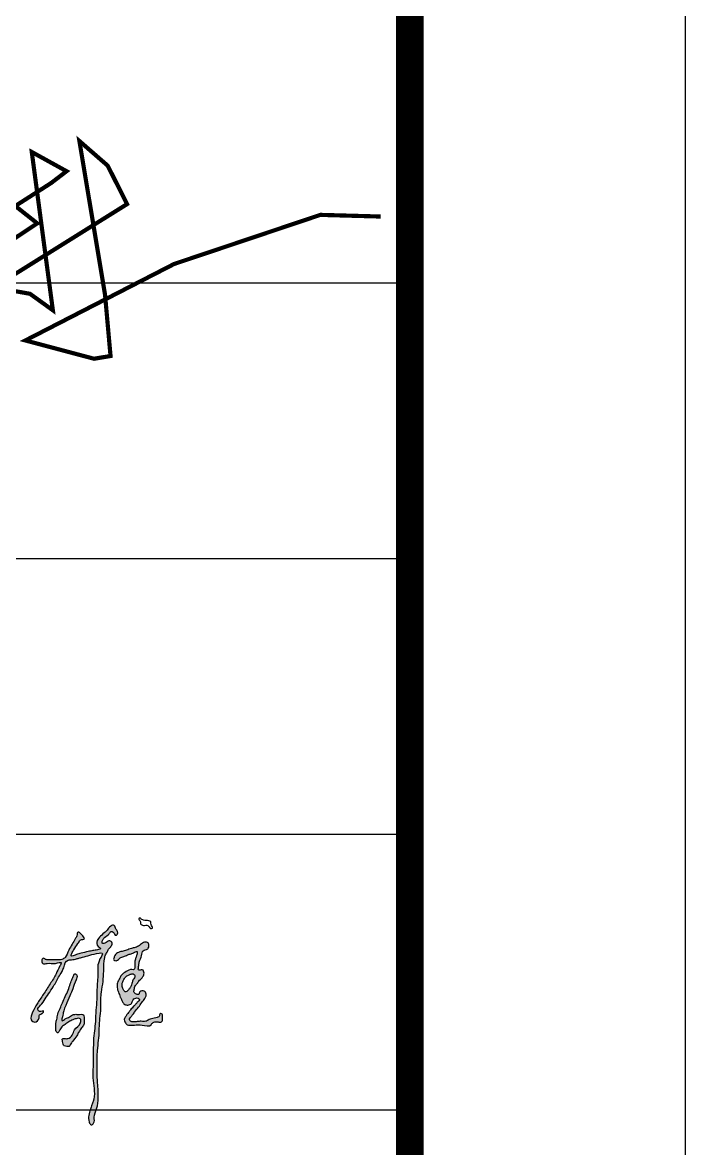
# Model space of a CAD drawing. Extents: x 174641 to 414490, y 73126 to 493158.
# Drawn here: x 256353 to 258758, y 275996 to 280080 of the extents above; entities that cross this region are included whole.
import ezdxf

# ---------------------------------------------------------------- set-up
doc = ezdxf.new("R2010")
doc.units = 0
doc.header["$LTSCALE"] = 1000
doc.header["$MEASUREMENT"] = 0
for name, color, linetype in [('PUB_TITLE', 7, 'Continuous'), ('TWT_TITLE', 7, 'Continuous'), ('文字和字符', 7, 'Continuous')]:
    doc.layers.add(name, color=color, linetype=linetype)

# ---------------------------------------------------------------- blocks, each defined once
blk = doc.blocks.new('田琳')
at = {"const_width": 20}
for points in [[(38170.1, 43531), (38716.9, 43893), (38611.8, 43976.1), (38782.6, 44085.5), (38857, 44142.4), (38690.6, 44234.3), (38791.4, 43477.3), (38681.9, 43556.1), (38559.2, 43577.9), (38445.4, 43547.3), (39146.1, 43984.9), (39054.1, 44168.6), (38918.4, 44286.8), (39041, 43551.7), (39067.3, 43258.5), (38988.4, 43245.4), (38660, 43332.9), (39371.5, 43698.7), (40071, 43933.6), (40071, 43933.6), (40359.3, 43925.6)], [(37073.8, 43540.8), (37391.6, 43371.4), (37434, 43660.7), (37645.8, 43907.7), (37893, 43957), (37998.9, 43893.5), (38020.1, 43731.3), (37921.2, 43590.1), (37801.2, 43526.6), (37709.4, 43554.9), (37857.7, 43667.8), (37801.2, 43724.2), (37617.6, 43681.9), (37582.3, 43590.1), (37681.1, 43463.1), (37757.9, 43465.2), (38199.4, 43740.6), (38445.7, 43833.2), (38404.3, 44008.7), (38328.7, 43796.7), (38240.8, 43806.4), (38370.1, 43669.9), (38453, 43638.3), (38445.7, 43833.2)]]:
    blk.add_lwpolyline(points, dxfattribs=at)

msp = doc.modelspace()

# ---------------------------------------------------------------- hatches: boundary and pattern name
at = {"layer": '文字和字符'}
h = msp.add_hatch(color=6, dxfattribs=at)
edge = h.paths.add_edge_path()
edge.add_spline(control_points=[(256452.3, 276680.1), (256452.6, 276680.1), (256477.1, 276680.3), (256492.4, 276679.8), (256513.8, 276690.2), (256517.8, 276715.2), (256533.1, 276735.4), (256542.1, 276753.8), (256550.8, 276766.1), (256551.8, 276785.7), (256566.8, 276773.6), (256571.7, 276766.7), (256583, 276752.3), (256561.9, 276755.9), (256558.9, 276745), (256549.6, 276734.6), (256539.7, 276719.3), (256533.6, 276706.2), (256526, 276693.4), (256539.9, 276693.9), (256549.3, 276700.6), (256568.7, 276704.9), (256587.7, 276709.9), (256608.7, 276713.5), (256621.3, 276715.8), (256643.1, 276720.1), (256621.2, 276729.6), (256620.4, 276746.9), (256631.4, 276761.2), (256643.4, 276773.8), (256660.3, 276787.3), (256668.4, 276801.8), (256685.6, 276808.3), (256688.9, 276796), (256693.7, 276788.2), (256699.9, 276779.4), (256697.2, 276771.8), (256688.1, 276765.9), (256685.6, 276781.4), (256672.6, 276783.9), (256665.2, 276770.5), (256652.7, 276764.1), (256643.9, 276754.2), (256641.7, 276747.3), (256640.4, 276736.5), (256658.3, 276741.5), (256667.9, 276753.3), (256681.5, 276740.1), (256673.4, 276727.5), (256664.6, 276718.8), (256659.6, 276706.8), (256653, 276697.6), (256648.1, 276674.4), (256648, 276642.9), (256645.7, 276600.8), (256639.2, 276567.4), (256635.8, 276531.7), (256638.5, 276496.7), (256630.7, 276453.3), (256631.8, 276411.2), (256621.6, 276332.4), (256623.3, 276244.3), (256631.2, 276154.8), (256609.4, 276113), (256616.3, 276090), (256600.5, 276077.4), (256587.6, 276105.5), (256596.6, 276128.2), (256603.3, 276153.1), (256618.9, 276185.1), (256604.5, 276244.1), (256610.9, 276316.6), (256608.7, 276377.1), (256613.3, 276422.2), (256618.2, 276458.8), (256617.8, 276496.8), (256623.5, 276535.3), (256621.3, 276579.4), (256629.5, 276630.8), (256621.2, 276668.6), (256649, 276706.6), (256620.2, 276703.2), (256599.8, 276697.6), (256574.5, 276691.1), (256557.6, 276686), (256542.9, 276682.4), (256530.1, 276679.2), (256509, 276680.9), (256504.3, 276649.9), (256486.2, 276623.1), (256466.2, 276583.2), (256439.4, 276546.7), (256422.4, 276518.3), (256404.1, 276502.6), (256415.1, 276489.2), (256433.3, 276499), (256425, 276483.6), (256411.9, 276483.3), (256415.2, 276465.1), (256399.7, 276448.5), (256377.7, 276465.3), (256390.8, 276493.5), (256405.7, 276522.2), (256429.4, 276555.9), (256452, 276591.6), (256475.3, 276626.8), (256482.9, 276650.3), (256499.8, 276675.8), (256465.1, 276662.3), (256448.7, 276671.2), (256428.2, 276662.4), (256419.4, 276675.4), (256426.9, 276688.6), (256433.5, 276684.2), (256435.5, 276681.1), (256439.1, 276680.8), (256443.7, 276679.1), (256452.2, 276680.1), (256452.3, 276680.1)], knot_values=[0, 0, 0, 0, 30.010681, 59.710914, 78.593199, 120.407305, 154.524141, 185.004149, 203.061643, 222.774317, 238.80713, 258.455944, 270.333782, 293.330836, 302.766156, 314.154011, 351.592667, 373.783884, 384.727657, 395.744414, 413.857163, 437.957453, 474.261753, 498.637383, 521.996218, 540.039757, 556.440551, 586.981856, 599.46137, 631.292047, 659.861277, 686.798362, 704.454635, 714.77327, 731.806988, 745.746399, 755.60273, 762.331918, 783.607358, 794.2488, 808.935268, 839.224822, 854.000646, 861.29652, 870.524529, 890.282084, 910.927322, 927.245681, 946.958313, 963.356978, 980.390735, 1000.003082, 1009.515457, 1078.314372, 1130.678307, 1184.843128, 1219.935368, 1279.461792, 1329.992924, 1402.614913, 1454.086505, 1659.988392, 1772.185683, 1817.246483, 1847.677046, 1862.240127, 1879.608782, 1944.488332, 1967.79145, 1986.349178, 2091.415626, 2201.453187, 2292.790848, 2342.000053, 2390.03078, 2446.006624, 2499.916829, 2551.206876, 2630.928051, 2705.368541, 2736.511304, 2751.139397, 2799.882761, 2838.437816, 2856.100871, 2874.060326, 2900.839764, 2911.90203, 2956.44123, 2995.684828, 3055.617738, 3138.927419, 3179.415616, 3204.798199, 3217.112426, 3237.828089, 3249.032304, 3266.585733, 3281.97368, 3312.759311, 3333.895438, 3372.534497, 3420.293911, 3476.863372, 3540.284988, 3599.822241, 3643.146119, 3661.15915, 3690.737213, 3733.200125, 3751.837118, 3768.448916, 3785.656639, 3792.541545, 3796.752385, 3800.355287, 3806.580356, 3819.839144, 3819.839144, 3819.839144, 3819.839144], degree=3, periodic=0)
h = msp.add_hatch(color=6, dxfattribs=at)
edge = h.paths.add_edge_path()
edge.add_spline(control_points=[(256685.7, 276691.5), (256685.7, 276691.7), (256697, 276710), (256713.5, 276709.8), (256730.9, 276715.3), (256746.2, 276721.3), (256762.7, 276725), (256778.6, 276731.3), (256789.3, 276744.4), (256807.1, 276746.1), (256812.9, 276732.4), (256808.6, 276715.9), (256790.1, 276717.8), (256785.6, 276700.6), (256782.8, 276687.9), (256776.3, 276674.1), (256774.3, 276662.1), (256773.9, 276652.8), (256771.6, 276639.2), (256789.6, 276648.5), (256796, 276631.2), (256790, 276620.1), (256784.3, 276611.1), (256774.9, 276604.9), (256770.1, 276595), (256760.2, 276585.8), (256758.1, 276574.3), (256755.6, 276562.2), (256763.8, 276556.3), (256775.8, 276551.3), (256777, 276564.4), (256786.4, 276569.5), (256795.4, 276566.4), (256804.5, 276556.6), (256797.4, 276539.1), (256784.9, 276525.1), (256773.5, 276507.4), (256760.8, 276493.2), (256751.8, 276479.2), (256744.3, 276471.6), (256739.1, 276463.3), (256745.5, 276455.8), (256756, 276454.8), (256769, 276455.8), (256783.6, 276458), (256799.4, 276454.6), (256810.4, 276463.3), (256824.5, 276468.1), (256837, 276469.4), (256851.7, 276474.8), (256849, 276485.2), (256860.7, 276485.5), (256861, 276477.1), (256860.5, 276470.2), (256860, 276463.4), (256860.2, 276456.3), (256851.6, 276452.1), (256842.7, 276456.1), (256831.1, 276455.8), (256823.4, 276450.8), (256814.8, 276435.7), (256786.8, 276446.4), (256762.4, 276443.1), (256744.8, 276443.9), (256730.1, 276443.3), (256725.6, 276454.2), (256719, 276463.7), (256726, 276472.8), (256731.4, 276480.8), (256738.1, 276489.6), (256745.9, 276499.8), (256754.1, 276510.9), (256764.5, 276519.5), (256769.7, 276528), (256779.3, 276533.7), (256772.5, 276543.1), (256763.9, 276542), (256755.6, 276538.7), (256751.1, 276529.7), (256748.4, 276518.6), (256736.9, 276516.2), (256725.7, 276515.5), (256715.6, 276524.3), (256711.9, 276535.4), (256707, 276544.9), (256703.8, 276557.2), (256697.1, 276570.5), (256694.2, 276588.5), (256699.4, 276603), (256706.4, 276614.2), (256711.9, 276628.1), (256729.3, 276637.3), (256743.9, 276646.7), (256758.2, 276643), (256761.4, 276655.6), (256758.6, 276667.3), (256761.8, 276681.3), (256766.2, 276693.7), (256768.4, 276701.8), (256769.7, 276712.6), (256758.7, 276707.8), (256750.8, 276702.7), (256735.9, 276699.8), (256724.2, 276691.9), (256709.8, 276690.8), (256701.5, 276681.9), (256693.5, 276675.9), (256679.8, 276678), (256685.6, 276691.4), (256685.7, 276691.5)], knot_values=[0, 0, 0, 0, 24.512001, 49.882294, 72.277412, 98.738469, 118.409447, 143.109669, 167.776883, 187.618262, 203.042037, 222.126752, 247.275306, 258.48372, 289.86628, 303.795246, 321.379231, 338.707377, 347.328395, 366.307106, 385.237264, 403.506228, 418.562709, 428.786369, 449.648574, 463.118664, 483.023077, 498.54091, 507.708607, 523.614939, 538.272825, 548.331434, 564.446663, 573.613544, 601.356343, 627.727416, 655.753502, 687.468657, 707.386499, 724.030195, 733.822997, 742.988374, 758.369859, 776.521682, 797.368312, 820.285411, 838.875384, 852.53501, 881.495768, 896.424896, 904.484831, 916.221913, 924.49056, 934.624145, 946.353648, 953.359124, 961.492881, 980.267656, 992.004738, 1008.557493, 1015.80342, 1061.650078, 1099.490071, 1123.473109, 1136.892554, 1154.792681, 1167.453766, 1180.555905, 1196.223819, 1209.542153, 1226.270416, 1249.735518, 1266.970627, 1281.05191, 1293.130439, 1303.91699, 1316.71909, 1326.731209, 1339.888064, 1357.279911, 1369.076666, 1385.0742, 1402.881823, 1419.32573, 1433.82478, 1447.087554, 1471.921893, 1495.500471, 1520.791964, 1533.894554, 1550.83807, 1581.024251, 1611.984954, 1621.45011, 1633.096343, 1654.387173, 1674.742462, 1691.115782, 1707.380906, 1715.678547, 1723.570803, 1743.940975, 1761.902668, 1783.344225, 1802.439161, 1818.418402, 1831.919163, 1844.453477, 1860.498716, 1860.498716, 1860.498716, 1860.498716], degree=3, periodic=0)
edge = h.paths.add_edge_path(flags=16)
edge.add_spline(control_points=[(256740.1, 276626.2), (256739.9, 276626.1), (256728.3, 276620.4), (256722.8, 276613.1), (256718.1, 276604.2), (256714.3, 276596.2), (256713.4, 276587.5), (256714.8, 276580), (256718, 276573.7), (256721, 276568.8), (256724.3, 276562.7), (256733.2, 276566.2), (256738.6, 276573.1), (256745.5, 276580.7), (256747.4, 276589.9), (256751, 276598.6), (256753.2, 276608), (256759.5, 276614.6), (256761.9, 276622.3), (256757.4, 276628.6), (256749.8, 276629.7), (256745.2, 276628.3), (256740.1, 276626.2), (256740.1, 276626.2)], knot_values=[0, 0, 0, 0, 17.49913, 30.768414, 43.809406, 57.820521, 67.761158, 79.395962, 89.172864, 96.402516, 104.532234, 113.624822, 128.719094, 142.570854, 155.091253, 167.081152, 182.063386, 194.044375, 204.792336, 212.007375, 223.839632, 231.821798, 237.531752, 237.531752, 237.531752, 237.531752], degree=3, periodic=0)
h = msp.add_hatch(color=6, dxfattribs=at)
edge = h.paths.add_edge_path()
edge.add_spline(control_points=[(256540.4, 276628.1), (256540.3, 276627.9), (256532, 276608.3), (256525.6, 276593), (256519.6, 276569), (256507, 276547.8), (256498, 276525.1), (256489.2, 276503.9), (256480.2, 276484.4), (256477.7, 276466), (256473, 276449.9), (256473.8, 276434.7), (256473.4, 276423.4), (256479.2, 276412.2), (256489.2, 276425.3), (256492.8, 276437.1), (256508.1, 276445.7), (256520.2, 276455), (256533.8, 276463), (256547, 276466.8), (256565.2, 276470.3), (256564.9, 276442.1), (256539.4, 276432.7), (256535.7, 276406.3), (256519.5, 276393), (256507.2, 276394.3), (256495.3, 276394.9), (256499.9, 276380.8), (256500.1, 276367.3), (256512.8, 276366), (256522.5, 276364.3), (256526.9, 276375), (256536.4, 276387.1), (256548.7, 276401.4), (256557.2, 276419.3), (256565.9, 276432.2), (256576.9, 276445.1), (256576.2, 276461.2), (256578.2, 276485.2), (256554.7, 276480.9), (256537.6, 276484.3), (256523.5, 276471.5), (256509.9, 276468.7), (256491.2, 276452.1), (256499.7, 276480.2), (256501.9, 276496), (256511.6, 276520.5), (256522.6, 276546.4), (256536.8, 276576.9), (256543.8, 276601.7), (256553.3, 276620.6), (256547.3, 276630.9), (256540.4, 276628.2), (256540.4, 276628.1)], knot_values=[0, 0, 0, 0, 24.542793, 52.435959, 85.650583, 121.512598, 155.916917, 186.540407, 217.474406, 244.606868, 263.102829, 287.388558, 305.597528, 314.527085, 327.332873, 353.193682, 372.630675, 395.352625, 418.617204, 435.772151, 457.249665, 475.959444, 524.49024, 552.742939, 580.507685, 599.437854, 607.362997, 621.159879, 644.090151, 657.95728, 669.398503, 679.892715, 700.008206, 736.031643, 756.664286, 782.242284, 801.590045, 823.390719, 851.090423, 877.54929, 900.135028, 924.011869, 947.574779, 965.855715, 994.232281, 1016.328926, 1045.309406, 1098.032674, 1136.336698, 1183.774373, 1208.195694, 1217.866995, 1225.149506, 1225.149506, 1225.149506, 1225.149506], degree=3, periodic=0)

# ---------------------------------------------------------------- linework, layer by layer
for p, q in [((249757.8, 279136), (257757.8, 279136)), ((249757.8, 278136), (257757.8, 278136)), ((249757.8, 277136), (257757.8, 277136)), ((249757.8, 276136), (257757.8, 276136))]:
    msp.add_line(p, q)
at = {"layer": 'PUB_TITLE', "const_width": 100}
msp.add_lwpolyline([(249757.8, 318535.6), (257757.8, 318535.6), (257757.8, 261136), (249757.8, 261136)], close=True, dxfattribs=at)
at = {"layer": 'TWT_TITLE'}
msp.add_lwpolyline([(174657.8, 260135.6), (258757.8, 260135.6), (258757.8, 319535.6), (174657.8, 319535.6)], close=True, dxfattribs=at)
at = {"layer": 'TWT_TITLE', "const_width": 100}
msp.add_lwpolyline([(177157.8, 261135.6), (257757.8, 261135.6), (257757.8, 318535.6), (177157.8, 318535.6)], close=True, dxfattribs=at)
at = {"layer": '文字和字符', "color": 6}
for points, start_tangent, end_tangent in [([(256781.6, 276830.3), (256791.7, 276824.1), (256801.1, 276822.9), (256810.9, 276821.4), (256817.9, 276817.5), (256819.5, 276808.9), (256824.2, 276795.6), (256816.8, 276793.6), (256812.1, 276799.9), (256807, 276804.6), (256791.7, 276805), (256781.2, 276810.8), (256779.6, 276820.6), (256774.5, 276829.2), (256778.5, 276831.9), (256781.6, 276830.3)], (0.676765, -0.736199), (0.676765, -0.736199)), ([(256452.3, 276680.1), (256473.9, 276680.1), (256495.3, 276681.9), (256507.2, 276688.5), (256520.5, 276715.5), (256533, 276736.7), (256543.8, 276755.8), (256549.6, 276767.4), (256554.6, 276780.7), (256564.6, 276774.9), (256573.8, 276764.1), (256577.9, 276756.6), (256562.1, 276751.6), (256558.6, 276745.8), (256553.8, 276739.2), (256538.8, 276716.7), (256531.3, 276702.6), (256528.8, 276695.1), (256536.7, 276694.3), (256548.8, 276699.3), (256565.4, 276704.2), (256590.9, 276710.2), (256608.2, 276713.4), (256624.7, 276716.5), (256637, 276720.9), (256627.8, 276728.4), (256623.7, 276750), (256628.7, 276757.5), (256644.5, 276774.1), (256659.4, 276788.2), (256672.7, 276802.3), (256685.2, 276804.8), (256688.6, 276798.2), (256694.4, 276787.4), (256698.5, 276778.2), (256696, 276771.6), (256691.9, 276769.1), (256681.9, 276780.7), (256674.4, 276782.4), (256666.9, 276774.9), (256650.3, 276760.8), (256643.6, 276752.5), (256642, 276747.5), (256642, 276740.8), (256656.1, 276742.5), (256669.4, 276749.1), (256677.7, 276740.8), (256672.7, 276727.5), (256665.3, 276718.4), (256659.4, 276707.6), (256652.8, 276695.1), (256651.1, 276688.5), (256647.5, 276639), (256644.9, 276601.4), (256639.1, 276562.8), (256636.9, 276537.6), (256636.7, 276494.7), (256632.7, 276458.5), (256630.4, 276406.2), (256626.7, 276369.3), (256626, 276220.9), (256621.6, 276140.2), (256612.9, 276108.9), (256610.7, 276087.1), (256602, 276081.2), (256594.7, 276091.4), (256599.1, 276138), (256604.2, 276154), (256609.3, 276166.3), (256609, 276242.1), (256609.5, 276321.4), (256610.3, 276387.2), (256613.5, 276422.5), (256617.2, 276456.9), (256618.9, 276497.2), (256622.3, 276535.9), (256622.7, 276572.9), (256626.2, 276630.2), (256633.8, 276683.3), (256641.5, 276704.4), (256630.9, 276704.4), (256596.6, 276696.9), (256569.8, 276689.7), (256557.6, 276686.1), (256545, 276682.9), (256526, 276679.8), (256518, 276679.5), (256502.2, 276651.5), (256489.1, 276626.5), (256467.9, 276588.9), (256434.9, 276538.7), (256417.7, 276515.1), (256408.2, 276499.5), (256414.5, 276493.2), (256429.4, 276494), (256425.5, 276486.9), (256414.5, 276480.6), (256412.9, 276469.7), (256397.3, 276454), (256384.7, 276462.6), (256389.4, 276490.1), (256405.6, 276520.4), (256428.1, 276554.4), (256453, 276592.8), (256474.9, 276629.6), (256488.3, 276657.9), (256493.8, 276669.6), (256472.6, 276667.3), (256442, 276667.3), (256428.6, 276665.7), (256422.4, 276675.9), (256429.4, 276686.1), (256433.7, 276683.6), (256435.9, 276681.4), (256438.4, 276680.8), (256442.8, 276679.9), (256452.3, 276680.1)], (1, 0), (1, 0)), ([(256685.7, 276691.5), (256696.9, 276705.2), (256714.3, 276710.8), (256729.8, 276715.1), (256747.8, 276721.4), (256761.5, 276725.1), (256777.7, 276732.5), (256792, 276743.1), (256806.3, 276743.1), (256811.2, 276733.2), (256806.9, 276720.1), (256790.1, 276713.3), (256787, 276705.8), (256780.8, 276684.1), (256777.1, 276674.8), (256774.6, 276662.3), (256773.3, 276649.9), (256773.3, 276643.7), (256787, 276643.7), (256793.8, 276631.9), (256789.5, 276619.5), (256783, 276610.8), (256777.4, 276606), (256768.4, 276594), (256762.1, 276586.5), (256757.8, 276572.9), (256757.8, 276561.7), (256762.8, 276557.3), (256773.9, 276554.9), (256778.9, 276564.2), (256785.1, 276567.9), (256796.3, 276564.8), (256800.7, 276559.8), (256796.7, 276540.2), (256785.4, 276525), (256773.6, 276508.5), (256759.5, 276490.6), (256751, 276479), (256743.4, 276469.7), (256740.7, 276463.2), (256744.5, 276457.8), (256755.3, 276455.2), (256768.3, 276455.9), (256783.3, 276457.1), (256799.8, 276457.1), (256811.7, 276463.2), (256820.9, 276466.7), (256841.3, 276471.3), (256850.1, 276477.4), (256850.9, 276483.2), (256859.3, 276483.6), (256860.9, 276477.8), (256860.5, 276470.5), (256860.1, 276462.1), (256859.3, 276457.1), (256854.4, 276454), (256840.9, 276455.5), (256832.5, 276455.2), (256822.5, 276448.6), (256819.4, 276444.4), (256786.4, 276443.6), (256759.1, 276443.6), (256741.8, 276443.6), (256732.2, 276444.8), (256724.5, 276455.2), (256721.1, 276463.6), (256725.3, 276472), (256731.8, 276481.3), (256737.6, 276488.9), (256744.9, 276498.5), (256755.6, 276511.6), (256764.4, 276520.3), (256771, 276528.1), (256776.8, 276534.6), (256772.5, 276541.1), (256763.3, 276541.5), (256756.8, 276538.5), (256751.8, 276530.4), (256746, 276519.3), (256738, 276516.6), (256726.5, 276517), (256716.5, 276525), (256711.5, 276535.8), (256707.3, 276545.3), (256704.3, 276554.4), (256697.9, 276571.1), (256695.7, 276588), (256701.1, 276605.4), (256705.7, 276613.6), (256711.5, 276624.4), (256728.9, 276637.4), (256749.9, 276644.8), (256756.8, 276644.8), (256760.2, 276652.4), (256759.7, 276667.8), (256762.3, 276682.2), (256766, 276693.4), (256768.7, 276704.8), (256768.3, 276710.8), (256762.7, 276709.5), (256749.5, 276703.1), (256737.1, 276699.3), (256723.1, 276692.9), (256709.9, 276689.1), (256700.9, 276681.8), (256692.4, 276677.1), (256683.9, 276680.1), (256685.7, 276691.5)], (0.284283, 0.95874), (0.284283, 0.95874)), ([(256540.4, 276628.1), (256533.5, 276611.8), (256526.1, 276593.1), (256518.8, 276570.3), (256507.4, 276547.1), (256497.6, 276524.3), (256489.1, 276504), (256480.9, 276483.2), (256476.9, 276464.1), (256474, 276451.1), (256473.6, 276433.6), (256475.2, 276420.6), (256478.9, 276415.3), (256485.8, 276421.4), (256495.6, 276437.3), (256507, 276445.4), (256520.4, 276454.8), (256535.1, 276462.9), (256546.9, 276466.6), (256562.4, 276466.2), (256563.6, 276452.7), (256541.1, 276426), (256533.1, 276407.2), (256517.5, 276394.7), (256503.8, 276394.5), (256498.2, 276393.9), (256498.4, 276383.9), (256503.8, 276368.3), (256513.5, 276365.8), (256521.7, 276366.1), (256526, 276372.3), (256534.2, 276384.2), (256549.9, 276405), (256557, 276418), (256567.2, 276433.4), (256574.9, 276445), (256576.6, 276460.6), (256573.5, 276480.3), (256554.5, 276482.2), (256538.3, 276481.7), (256523.4, 276473.1), (256508, 276465.9), (256496.7, 276459.1), (256499, 276479.4), (256502.3, 276495), (256509.4, 276514.7), (256524.3, 276549.6), (256535.2, 276575), (256546.9, 276607.1), (256550.4, 276624.3), (256545.5, 276629.3), (256540.4, 276628.1)], (-0.394162, -0.919041), (-0.394162, -0.919041)), ([(256740.1, 276626.2), (256729.2, 276619.8), (256722.8, 276612.7), (256718.3, 276604.4), (256714.5, 276595.1), (256713.8, 276587.9), (256715.3, 276579.7), (256718.3, 276573.3), (256720.9, 276568.8), (256724.7, 276564.3), (256731.1, 276565.8), (256738.9, 276573.3), (256744.9, 276581.4), (256747.7, 276589.9), (256750.6, 276598.1), (256754.3, 276608.2), (256759.2, 276615.3), (256760.7, 276622.9), (256757.7, 276627.2), (256749.4, 276629.2), (256743.9, 276627.7), (256740.1, 276626.2)], (-0.928724, -0.370772), (-0.928724, -0.370772))]:
    msp.add_spline(points, degree=3, dxfattribs=dict(at, start_tangent=start_tangent, end_tangent=end_tangent))

# ---------------------------------------------------------------- block references
at = {"xscale": 0.7584191996138543, "yscale": 0.758419199672062, "zscale": 0.7584191996528531}
msp.add_blockref('田琳', (227042.7, 246062.6, 0), dxfattribs=at)

doc.saveas('drawing.dxf')
